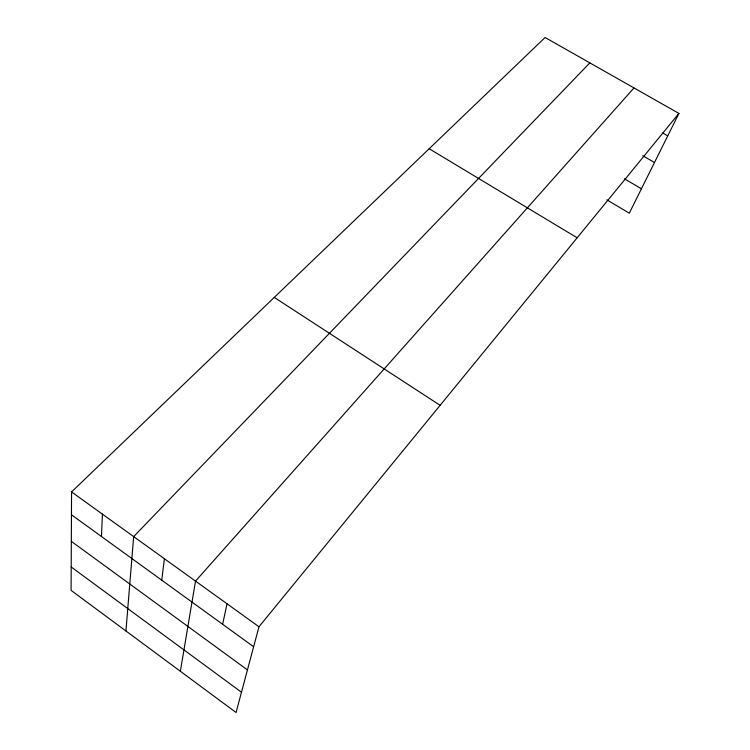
<?xml version="1.0" encoding="UTF-8"?>
<svg xmlns="http://www.w3.org/2000/svg" width="750" height="750" viewBox="0 0 750 750"><rect width="100%" height="100%" fill="white"/><g stroke="black" fill="none" stroke-linecap="round" stroke-linejoin="round"><path stroke-width="1.12" d="M71.559 491.934L71.091 590.381L236.062 712.5L258.975 626.766L678.909 113.409L545.091 37.5L71.559 491.934L258.975 626.766M101.466 536.512L102.412 514.125M125.925 630.966L133.669 536.616L589.837 62.878M161.747 580.172L164.391 558.722M180.366 671.269L195.516 581.109L633.994 87.928M222.628 624.263L227.044 603.797M678.909 113.409L629.316 213.15L606.844 199.856M662.719 132.994L667.734 135.872M642.731 155.709L654.487 162.516M624.422 178.8L641.438 188.766M429.188 148.734L577.153 237.797M274.275 297.403L440.119 405.319M71.456 514.772L253.641 646.734M71.325 541.35L247.453 669.9M71.203 567L241.481 692.212"/></g></svg>
